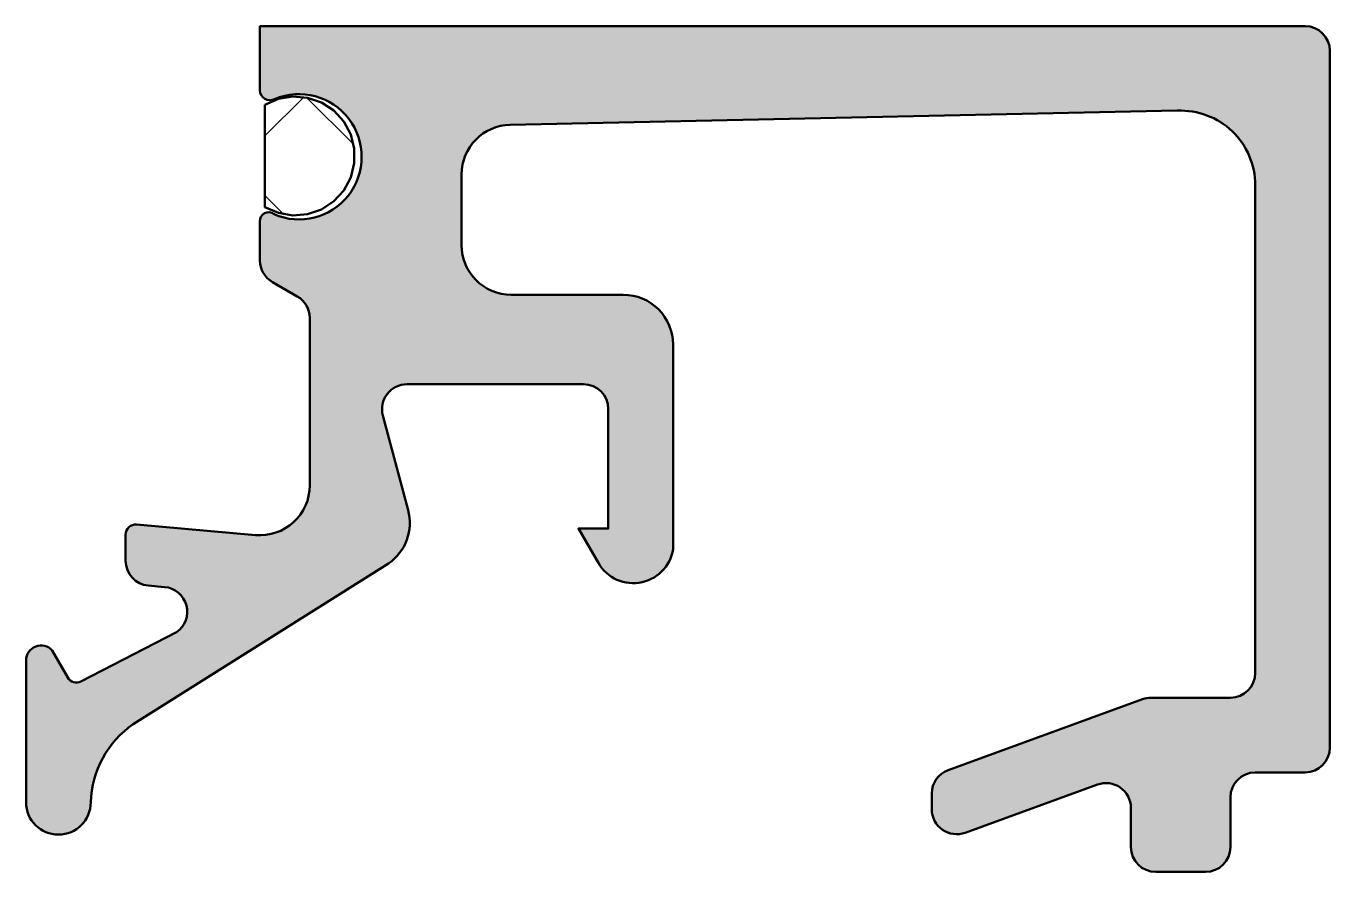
# Model space of a CAD drawing. Extents: x -4.2 to 22, y -17 to 0.
import ezdxf

# ---------------------------------------------------------------- set-up
doc = ezdxf.new("R2010")
doc.units = 0
for name, color, linetype, lineweight in [('0S-Alu contour', 7, 'Continuous', 50), ('0S-Alu hatch', 252, 'Continuous', 25), ('0S-EPDM contour', 22, 'Continuous', 50), ('0S-EPDM hatch', 25, 'Continuous', 25)]:
    doc.layers.add(name, color=color, linetype=linetype, lineweight=lineweight)

# ---------------------------------------------------------------- blocks, each defined once
blk = doc.blocks.new('346890__23FAF0C9_2CED_4863_9C46_847424BE65EE_')
at = {"layer": '0S-EPDM hatch'}
h = blk.add_hatch(dxfattribs=at)
h.set_pattern_fill('ANSI37', color=256, scale=0.625, angle=90, style=0)
h.set_pattern_definition([(135, (0, 0), (-1.403165018917055, -1.403165018917055), []), (225, (0, 0), (1.403165018917055, -1.403165018917055), [])])
h.paths.add_polyline_path([(0.6001233226708829, -1.581840075070766), (0.6001233226708816, -3.638388828306567), (0.8709007798836513, -3.756481888705978), (1.162369973588647, -3.804566307908791), (1.456730884749175, -3.779705571196936), (1.736006897189394, -3.683417923367101), (1.983142629259062, -3.521583649545075), (2.183045505720395, -3.304085966266385), (2.323507461078477, -3.044207453599223), (2.395950485947397, -2.757818888190348), (2.395950485947397, -2.462410015186993), (2.32350746107848, -2.176021449778116), (2.183045505720399, -1.916142937110953), (1.983142629259066, -1.698645253832262), (1.7360068971894, -1.536810980010235), (1.45673088474918, -1.440523332180398), (1.162369973588653, -1.415662595468542), (0.8709007798836569, -1.463747014671353)])
at = {"layer": '0S-EPDM contour', "color": 7}
blk.add_lwpolyline([(0.6001233226708829, -1.581840075070766), (0.6001233226708816, -3.638388828306567), (0.8709007798836513, -3.756481888705978), (1.162369973588647, -3.804566307908791), (1.456730884749175, -3.779705571196936), (1.736006897189394, -3.683417923367101), (1.983142629259062, -3.521583649545075), (2.183045505720395, -3.304085966266385), (2.323507461078477, -3.044207453599223), (2.395950485947397, -2.757818888190348), (2.395950485947397, -2.462410015186993), (2.32350746107848, -2.176021449778116), (2.183045505720399, -1.916142937110953), (1.983142629259066, -1.698645253832262), (1.7360068971894, -1.536810980010235), (1.45673088474918, -1.440523332180398), (1.162369973588653, -1.415662595468542), (0.8709007798836569, -1.463747014671353), (0.6001233226708829, -1.581840075070766)], close=True, dxfattribs=at)
blk = doc.blocks.new('346890__43712077_8BC7_4CBE_87C8_C5E0A5A4E353_')
at = {"layer": '0S-Alu hatch'}
h = blk.add_hatch(color=256, dxfattribs=at)
edge = h.paths.add_edge_path()
edge.add_line((0.4999877929687498, 0), (0.4999877929687498, -1.290737222577459))
edge.add_arc((0.69998779296875, -1.290737222577458), 0.2000000000000002, 180, 298.241364764946)
edge.add_ellipse((1.283381763427239, -2.627491345084719), major_axis=(-1.259280146309956, 0), ratio=1, start_angle=66.54901056061658, end_angle=292.8378067724927, ccw=False)
edge.add_arc((0.6710690372352422, -3.913749712599626), 0.1718044871071313, 49.68137884537381, 185.2591423007807)
edge.add_line((0.4999877929687497, -3.92949739974324), (0.4999877929687498, -4.711324952221549))
edge.add_arc((0.9999877929687496, -4.711324952221549), 0.5000000000000001, 180, 239.9999968464746)
edge.add_line((0.74998776913599, -5.144337640353917), (1.249964928637395, -5.432999624671977))
edge.add_ellipse((0.9999649048046347, -5.866012312804347), major_axis=(-0.5000000000000016, 0), ratio=1, start_angle=179.9993507647855, end_angle=239.9999968464746, ccw=False)
edge.add_line((1.499964904772536, -5.866017978450403), (1.499926757812499, -9.232531547546387))
edge.add_ellipse((0.4999249818281637, -9.23251561330459), major_axis=(-1.000001776111285, 0), ratio=1, start_angle=85.00062774195601, end_angle=179.9990870368812, ccw=False)
edge.add_line((0.4127799987792955, -10.22871303558349), (-1.982610767601609, -10.01935552942478))
edge.add_arc((-2.0000244140625, -10.21859599950286), 0.1999999999999997, 85.00503311231, 180)
edge.add_line((-2.2000244140625, -10.21859599950286), (-2.2000244140625, -10.74800109863281))
edge.add_arc((-1.699797783857661, -10.74771973666594), 0.500226709333523, 180.0322270957771, 264.9269454661853)
edge.add_line((-1.744030761718751, -11.24598693847656), (-1.41798095703125, -11.27378845214844))
edge.add_ellipse((-1.46303039440668, -11.77244615746848), major_axis=(-0.500688484871478, 0), ratio=1, start_angle=125.11844887916939, end_angle=264.83783217863635, ccw=False)
edge.add_line((-1.175, -12.18199157714844), (-3.096929368536486, -13.17182289773955))
edge.add_ellipse((-3.188502151874429, -12.99401843955095), major_axis=(-0.2000000000000001, 0), ratio=1, start_angle=30.020741905010027, end_angle=117.2493556186974, ccw=False)
edge.add_line((-3.361671019828897, -13.09408113575372), (-3.675457763671875, -12.55104064941406))
edge.add_arc((-3.900010767240036, -12.74999827531238), 0.3000136468805701, 41.54146690408472, 179.9988723353284)
edge.add_line((-4.2000244140625, -12.74999237060538), (-4.2000244140625, -15.59998321533203))
edge.add_arc((-3.550015258789062, -15.59998321533203), 0.6500091552734377, 180, 360)
edge.add_ellipse((-0.9012782592889825, -15.66919959827675), major_axis=(-1.999925974368759, 0), ratio=1, start_angle=304.95177136010034, end_angle=358.0166272095675, ccw=False)
edge.add_line((-2.047009277343749, -14.02999114990234), (3.0843994140625, -10.8024673461914))
edge.add_arc((2.511289498115229, -9.98378438575195), 0.9993481702945176, 304.9935158671626, 374.9333375073975)
edge.add_line((3.476885986328124, -9.72625732421875), (2.969378662109374, -7.828895568847656))
edge.add_ellipse((3.450908481587205, -7.698792195615004), major_axis=(-0.4987964061346742, 0), ratio=1, start_angle=-90.12350176148459, end_angle=15.119591555911484, ccw=False)
edge.add_line((3.451983642578124, -7.199996948242187), (6.999983978271483, -7.199996948242187))
edge.add_ellipse((6.999977434710302, -7.700003491803369), major_axis=(-0.5000065436039995, 0), ratio=1, start_angle=180.0007498271605, end_angle=269.99925017293583, ccw=False)
edge.add_line((7.499983978271483, -7.699996948241347), (7.499983978271483, -10.09999084472656))
edge.add_line((7.499983978271483, -10.09999084472656), (6.899947357177733, -10.09999084472656))
edge.add_line((6.899947357177733, -10.09999084472656), (7.268599700927733, -10.73118591308594))
edge.add_arc((8.000898569347772, -10.38822061161079), 0.808632692082878, 205.0956012350918, 351.1812278106962)
edge.add_line((8.799971771240234, -10.51219177246093), (8.799971771240234, -6.400001525878906))
edge.add_arc((7.800008744933901, -6.399964552185238), 0.9999630269898852, 359.9978814849474, 450.0021185149285)
edge.add_line((7.799971771240233, -5.400001525878906), (5.549987030029297, -5.400001525878906))
edge.add_ellipse((5.54998792858606, -4.400000627322141), major_axis=(-1.000000898557168, 0), ratio=1, start_angle=-5.148191371517896e-05, end_angle=89.99994851653611, ccw=False)
edge.add_line((4.549987030029296, -4.399999728792436), (4.549987030029296, -2.983889818191527))
edge.add_ellipse((5.549986404992988, -2.983889011253198), major_axis=(-0.9999993749640175, 0), ratio=1, start_angle=-88.78580974923028, end_angle=4.6237971901064157e-05, ccw=False)
edge.add_line((5.528796386718749, -1.984114170074463), (18.93296737670899, -1.700000762939452))
edge.add_ellipse((18.99999285699651, -3.198493731242576), major_axis=(-1.499991196994729, 0), ratio=1, start_angle=180.0182053017796, end_angle=272.56105252305497, ccw=False)
edge.add_line((20.49998397827148, -3.198017120361625), (20.49998397827148, -13))
edge.add_ellipse((19.99996066031387, -12.99997668204239), major_axis=(-0.5000233185013075, 0), ratio=1, start_angle=90.00267191650647, end_angle=179.9973280833525, ccw=False)
edge.add_line((19.99998397827148, -13.5), (18.40756820360207, -13.5))
edge.add_arc((18.40756820360207, -13.99999999999992), 0.4999999999999253, 90.00000000000081, 110.0100455417987)
edge.add_line((18.23647575745777, -13.53018367964453), (14.32889153212716, -14.95320394237386))
edge.add_arc((14.49998397827148, -15.42302026272932), 0.4999999999999965, 110.0100455417989, 180)
edge.add_line((13.99998397827149, -15.42302026272932), (13.99998397827148, -15.74199676513672))
edge.add_arc((14.50022427409235, -15.74181237700646), 0.500240329803515, 180.021119172644, 289.9619687989028)
edge.add_line((14.67100448608398, -16.21199798583984), (17.32902450561523, -15.24413299560547))
edge.add_ellipse((17.49985728947808, -15.7141786293809), major_axis=(-0.5001267218152592, 0), ratio=1, start_angle=180.020820842644, end_angle=289.9731043100259, ccw=False)
edge.add_line((17.99998397827148, -15.71399688720689), (17.99998397827148, -16.5))
edge.add_arc((18.50000729622909, -16.49997668204239), 0.5000233185013058, 180.0026719166476, 269.9973280834935)
edge.add_line((18.49998397827148, -17), (19.49998397827148, -17))
edge.add_arc((19.49996066031388, -16.4999766820424), 0.5000233185013041, 270.0026719165057, 359.9973280836252)
edge.add_line((19.99998397827148, -16.49999999999885), (19.99998397827148, -15.5))
edge.add_ellipse((20.49999802719612, -15.50001404892463), major_axis=(-0.5000140491220038, 0), ratio=1, start_angle=270.00160984294325, end_angle=359.9983901568686, ccw=False)
edge.add_line((20.49998397827148, -15), (21.49998397827149, -15))
edge.add_arc((21.49996066031388, -14.49997668204239), 0.5000233185013075, 270.0026719165061, 359.9973280836252)
edge.add_line((21.99998397827148, -14.49999999999885), (21.99998397827148, -0.5))
edge.add_arc((21.4999774347103, -0.5000065435611813), 0.500006543603999, 0.0007498271605119, 89.9992501729354)
edge.add_line((21.49998397827149, 0), (0.4999877929687493, 0))
at = {"layer": '0S-Alu contour', "color": 7}
for points in [[(0.4999877929687498, 0), (0.4999877929687498, -1.290737222577459)], [(21.49998397827149, 0), (0.4999877929687498, 0)], [(21.99998397827148, -14.49999999999885), (21.99998397827148, -0.5)], [(5.528796386718749, -1.984114170074463), (18.93296737670899, -1.700000762939452)], [(4.549987030029296, -4.399999728792436), (4.549987030029296, -2.983889818191527)], [(20.49998397827148, -3.198017120361625), (20.49998397827148, -13)], [(0.4999877929687497, -3.92949739974324), (0.4999877929687498, -4.711324952221549)], [(0.74998776913599, -5.144337640353917), (1.249964928637395, -5.432999624671977)], [(7.799971771240233, -5.400001525878906), (5.549987030029297, -5.400001525878906)], [(1.499964904772536, -5.866017978450403), (1.499926757812499, -9.232531547546387)], [(8.799971771240234, -10.51219177246093), (8.799971771240234, -6.400001525878906)], [(3.451983642578124, -7.199996948242187), (6.999983978271483, -7.199996948242187)], [(3.476885986328124, -9.72625732421875), (2.969378662109374, -7.828895568847656)], [(7.499983978271483, -7.699996948241347), (7.499983978271483, -10.09999084472656), (6.899947357177733, -10.09999084472656), (7.268599700927733, -10.73118591308594)], [(0.4127799987792955, -10.22871303558349), (-1.982610767601609, -10.01935552942478)], [(-2.2000244140625, -10.21859599950286), (-2.2000244140625, -10.74800109863281)], [(-2.047009277343749, -14.02999114990234), (3.0843994140625, -10.8024673461914)], [(-1.744030761718751, -11.24598693847656), (-1.41798095703125, -11.27378845214844)], [(-1.175, -12.18199157714844), (-3.096929368536486, -13.17182289773955)], [(-3.361671019828897, -13.09408113575372), (-3.675457763671875, -12.55104064941406)], [(-4.2000244140625, -12.74999237060538), (-4.2000244140625, -15.59998321533203)], [(18.23647575745777, -13.53018367964453), (14.32889153212716, -14.95320394237386)], [(19.99998397827148, -13.5), (18.40756820360207, -13.5)], [(20.49998397827148, -15), (21.49998397827149, -15)], [(13.99998397827149, -15.42302026272932), (13.99998397827148, -15.74199676513672)], [(14.67100448608398, -16.21199798583984), (17.32902450561523, -15.24413299560547)], [(17.99998397827148, -15.71399688720689), (17.99998397827148, -16.5)], [(19.99998397827148, -16.49999999999885), (19.99998397827148, -15.5)], [(18.49998397827148, -17), (19.49998397827148, -17)]]:
    blk.add_lwpolyline(points, dxfattribs=at)
for centre, radius, start, end in [((21.4999774347103, -0.5000065435611813), 0.500006543603999, 0.0007498271605119, 89.9992501729354), ((0.69998779296875, -1.290737222577458), 0.2000000000000002, 180, 298.241364764946), ((0.6710690372352422, -3.913749712599626), 0.1718044871071313, 49.68137884537381, 185.2591423007807), ((0.9999877929687496, -4.711324952221549), 0.5000000000000001, 180, 239.9999968464746), ((7.800008744933901, -6.399964552185238), 0.9999630269898852, 359.9978814849474, 90.00211851492853), ((2.511289498115229, -9.98378438575195), 0.9993481702945176, 304.9935158671626, 14.93333750739755), ((-2.0000244140625, -10.21859599950286), 0.1999999999999997, 85.00503311231, 180), ((8.000898569347772, -10.38822061161079), 0.808632692082878, 205.0956012350918, 351.1812278106962), ((-1.699797783857661, -10.74771973666594), 0.500226709333523, 180.0322270957771, 264.9269454661853), ((-3.900010767240036, -12.74999827531238), 0.3000136468805701, 41.54146690408472, 179.9988723353284), ((18.40756820360207, -13.99999999999992), 0.4999999999999253, 90.00000000000081, 110.0100455417987), ((21.49996066031388, -14.49997668204239), 0.5000233185013075, 270.0026719165061, 359.9973280836252), ((14.49998397827148, -15.42302026272932), 0.4999999999999965, 110.0100455417989, 180), ((-3.550015258789062, -15.59998321533203), 0.6500091552734377, 180, 0), ((14.50022427409235, -15.74181237700646), 0.500240329803515, 180.021119172644, 289.9619687989028), ((18.50000729622909, -16.49997668204239), 0.5000233185013058, 180.0026719166476, 269.9973280834935), ((19.49996066031388, -16.4999766820424), 0.5000233185013041, 270.0026719165057, 359.9973280836252)]:
    blk.add_arc(centre, radius, start, end, dxfattribs=at)
at = {"layer": '0S-Alu contour', "color": 7, "extrusion": (0, 0, -1)}
for centre, radius, start, end in [((-1.283381763427239, -2.627491345084719), 1.259280146309956, 67.1621932275073, 293.4509894393834), ((-18.99999285699651, -3.198493731242576), 1.499991196994729, 87.43894747694502, 179.9817946982204), ((-5.549986404992988, -2.983889011253198), 0.9999993749640175, 359.9999537620281, 88.78580974923037), ((-5.54998792858606, -4.400000627322141), 1.000000898557168, 270.0000514834639, 5.14819137205e-05), ((-0.9999649048046347, -5.866012312804347), 0.5000000000000016, 120.0000031535254, 180.0006492352145), ((-3.450908481587205, -7.698792195615004), 0.4987964061346742, 344.8804084440885, 90.12350176148465), ((-6.999977434710302, -7.700003491803369), 0.5000065436039995, 90.00074982706418, 179.9992501728395), ((-0.4999249818281637, -9.23251561330459), 1.000001776111285, 180.0009129631188, 274.9993722580441), ((1.46303039440668, -11.77244615746848), 0.500688484871478, 95.16216782136367, 234.8815511208306), ((3.188502151874429, -12.99401843955095), 0.2000000000000001, 242.7506443813026, 329.97925809499), ((-19.99996066031387, -12.99997668204239), 0.5000233185013075, 180.0026719166476, 269.9973280834935), ((0.9012782592889825, -15.66919959827675), 1.999925974368759, 1.983372790432489, 55.04822863989966), ((-17.49985728947808, -15.7141786293809), 0.5001267218152592, 70.02689568997408, 179.979179157356), ((-20.49999802719612, -15.50001404892463), 0.5000140491220038, 0.0016098431313835, 89.99839015705676)]:
    blk.add_arc(centre, radius, start, end, dxfattribs=at)
blk = doc.blocks.new('346890__158AF092_50B2_4B7C_9673_BC08BEC0492D_')
at = {"layer": '0S-Alu contour', "color": 7}
blk.add_blockref('346890__43712077_8BC7_4CBE_87C8_C5E0A5A4E353_', (0, 0), dxfattribs=at)
at = {"layer": '0S-EPDM contour', "color": 7}
blk.add_blockref('346890__23FAF0C9_2CED_4863_9C46_847424BE65EE_', (0, 0), dxfattribs=at)

msp = doc.modelspace()

# ---------------------------------------------------------------- block references
at = {"layer": '0S-Alu contour', "color": 7}
msp.add_blockref('346890__158AF092_50B2_4B7C_9673_BC08BEC0492D_', (0, 0), dxfattribs=at)

doc.saveas('drawing.dxf')
